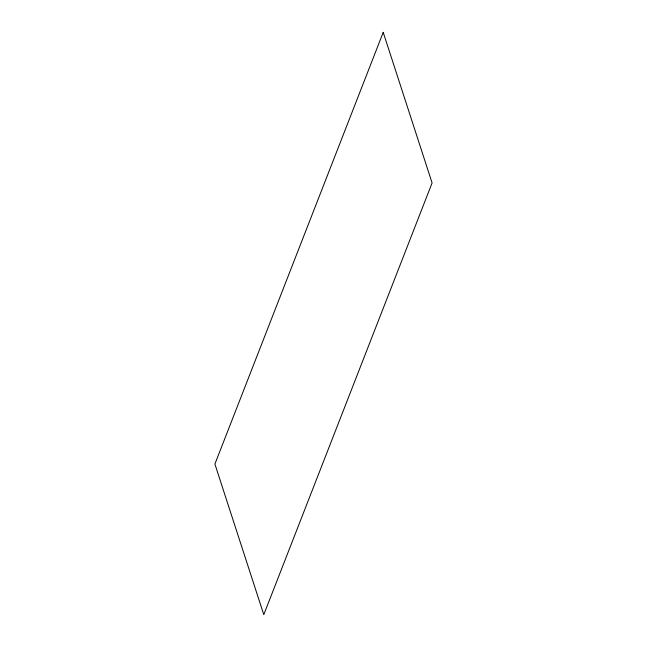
<?xml version="1.0" encoding="UTF-8"?>
<svg xmlns="http://www.w3.org/2000/svg" width="647" height="647" viewBox="0 0 647 647"><rect width="100%" height="100%" fill="white"/><g stroke="black" fill="none" stroke-linecap="round" stroke-linejoin="round"><path stroke-width="0.97" d="M383.218 32.35L214.901 464.053L263.782 614.65L432.099 182.947L383.218 32.35"/></g></svg>
